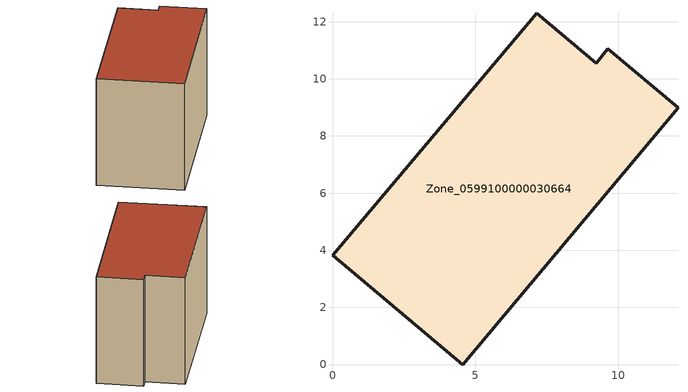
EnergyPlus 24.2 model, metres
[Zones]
Zone_0599100000030664
 floor ground (C_G): 4.56,0 0,3.82 7.14,12.29 9.23,10.54 9.64,11.05 12.09,8.99 z0
 wall outside (C_F): 4.56,0 12.09,8.99 9.64,11.05 9.23,10.54 7.14,12.29 0,3.82 4.56,0 z0:7.9
 roof outside (C_R): 0,3.82 4.56,0 12.09,8.99 9.64,11.05 9.23,10.54 7.14,12.29 z7.9
[BUILDING]
Pand.0599100000030664: North Axis=0; Terrain=City; Loads Convergence Tolerance Value=0.04; Temperature Convergence Tolerance Value=0.4; Solar Distribution=FullExterior; Maximum Number of Warmup Days=25; Minimum Number of Warmup Days=1
[Site:Location]
Rotterdam.The.Hague.AP_ZH_NLD Design_Conditions: Latitude=51.96; Longitude=4.45; Time Zone=1; Elevation=-4.5
[SITE:GROUNDTEMPERATURE:BUILDINGSURFACE]
18, 18, 18, 18, 18, 18, 18, 18, 18, 18, 18, 18
[MATERIAL] Thermal Absorptance=0.9; Solar Absorptance=0.7; Visible Absorptance=0.7
Name | Roughness | Thickness | Conductivity | Density | Specific Heat
G.TI.1946-1964 | MediumSmooth | 0.15 | 1 | 540 | 1210
F.TI.1946-1964 | Rough | 0.3 | 0.857143 | 1920 | 840
R.TI.1946-1964 | MediumRough | 0.2 | 0.277778 | 1500 | 1000
[CONSTRUCTION]
C_G: G.TI.1946-1964
C_F: F.TI.1946-1964
C_R: R.TI.1946-1964
[ZONE]
Zone_0599100000030664: Type=1; Multiplier=1; Ceiling Height=Autocalculate; Volume=Autocalculate; Floor Area=autocalculate; Part of Total Floor Area=Yes
[ZONEINFILTRATION:DESIGNFLOWRATE]
Infil_Zone_0599100000030664: Zone or ZoneList or Space or SpaceList=Zone_0599100000030664; Schedule=AlwaysOn; Design Flow Rate Calculation Method=Flow/Area; Flow Rate per Floor Area=0.003; Constant Term Coefficient=1; Temperature Term Coefficient=0; Velocity Term Coefficient=0; Velocity Squared Term Coefficient=0
[HVACTEMPLATE:ZONE:IDEALLOADSAIRSYSTEM]
Zone_0599100000030664: Maximum Heating Supply Air Temperature=50; Minimum Cooling Supply Air Temperature=13; Maximum Heating Supply Air Humidity Ratio=0.0156; Minimum Cooling Supply Air Humidity Ratio=0.0077; Heating Limit=NoLimit; Cooling Limit=NoLimit; Dehumidification Control Type=ConstantSensibleHeatRatio; Cooling Sensible Heat Ratio=0.7; Dehumidification Setpoint=60; Humidification Control Type=None; Humidification Setpoint=30; Outdoor Air Method=None; Outdoor Air Flow Rate per Person=0.00944; Outdoor Air Flow Rate per Zone Floor Area=0; Outdoor Air Flow Rate per Zone=0; Demand Controlled Ventilation Type=None; Outdoor Air Economizer Type=NoEconomizer; Heat Recovery Type=None; Sensible Heat Recovery Effectiveness=0.7; Latent Heat Recovery Effectiveness=0.65
[ZONECONTROL:THERMOSTAT]
ThermostatControl_Zone_0599100000030664: Zone or ZoneList=Zone_0599100000030664; Control Type Schedule=DualSetpointControlType; Control 1=Thermostat_Zone_0599100000030664; Temperature Difference Between Cutout And Setpoint=0
[THERMOSTATSETPOINT:DUALSETPOINT]
Thermostat_Zone_0599100000030664: Heating Setpoint Temperature Schedule=HeatingSetpoint_Zone_0599100000030664; Cooling Setpoint Temperature Schedule=CoolingSetpoint_Zone_0599100000030664
[SCHEDULE:COMPACT]
HeatingSetpoint_Zone_0599100000030664: Through: 12/31, For: AllDays, Until: 24:00, 21
CoolingSetpoint_Zone_0599100000030664: Through: 12/31, For: AllDays, Until: 24:00, 24
DualSetpointControlType: Through: 12/31, For: AllDays, Until: 24:00, 4
AlwaysOn: Through: 12/31, For: AllDays, Until: 24:00, 1
